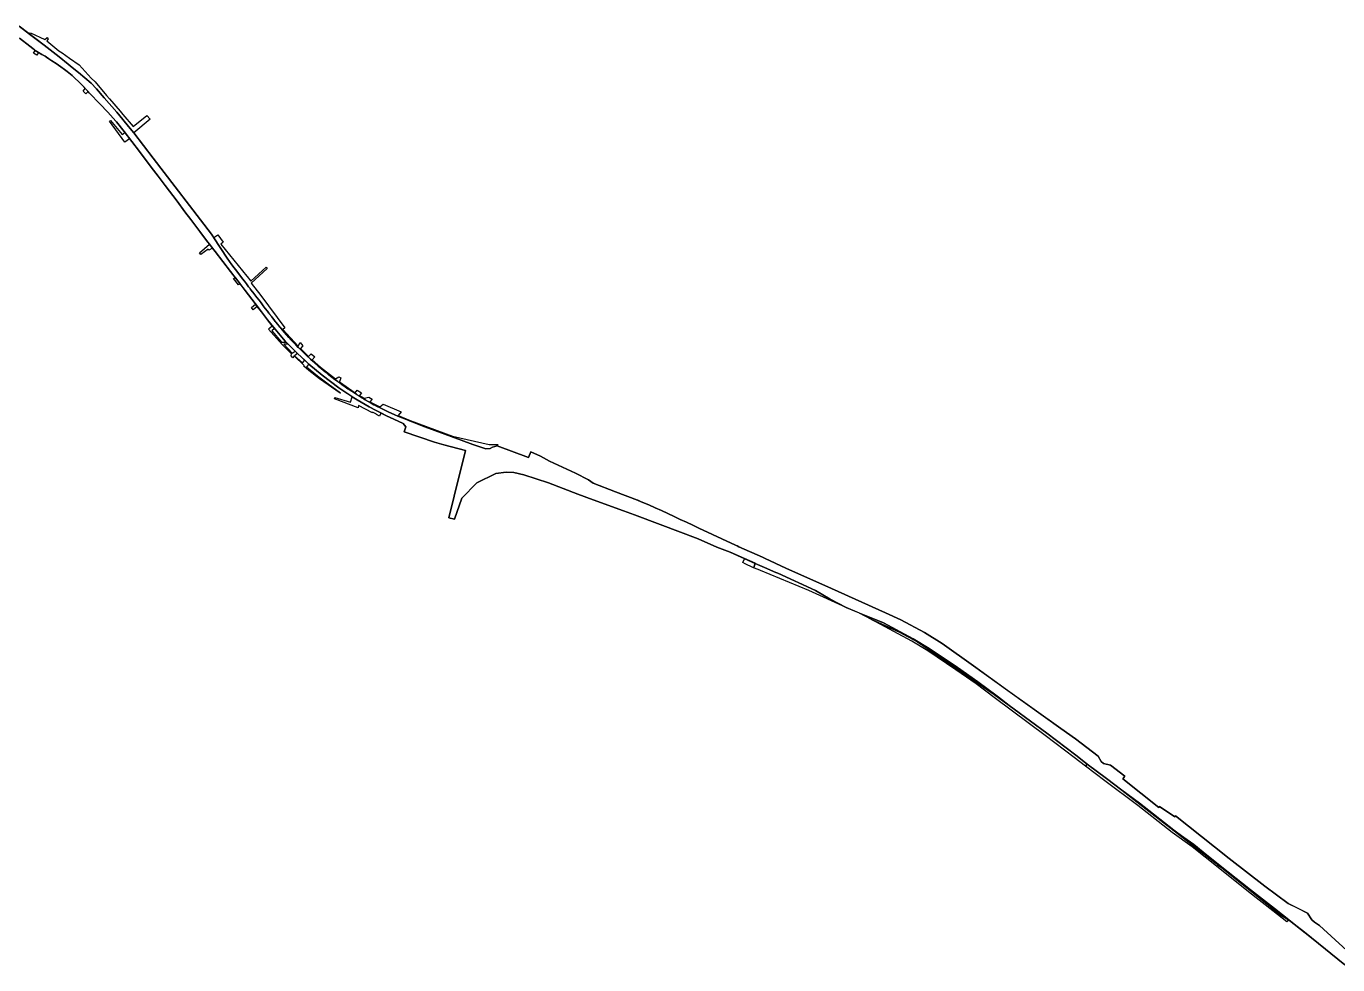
# Model space of a CAD drawing. Header units: inches. Extents: x 969231 to 1000466, y 1001756 to 1023450.
# Drawn here: x 971061 to 972974, y 1020059 to 1021429 of the extents above; entities that cross this region are included whole.
import ezdxf

# ---------------------------------------------------------------- set-up
doc = ezdxf.new("R2010")
doc.units = ezdxf.units.IN
doc.header["$MEASUREMENT"] = 0
doc.linetypes.add('DASHED', pattern=[0])
doc.layers.add('_LINEA_DE_OBRA_CIVIL', color=25, linetype='Continuous', lineweight=90)
doc.layers.add('blu-line', color=130, linetype='Continuous', lineweight=30)
doc.layers.add('UTILITIES_DELIVERED', color=11, linetype='Continuous')
doc.layers.add('UTILITIES_NO_DELIVERED', color=34, linetype='Continuous')

msp = doc.modelspace()

# ---------------------------------------------------------------- linework, layer by layer
at = {"layer": '_LINEA_DE_OBRA_CIVIL', "color": 1, "linetype": 'DASHED', "lineweight": 30}
for points in [[(973004.8, 1020064.4), (972947.9, 1020116.8), (972940.5, 1020121.7), (972936.7, 1020124.9), (972930.1, 1020134.8), (972901.9, 1020148.9), (972868, 1020174.1), (972816, 1020214.6), (972794.6, 1020231.3), (972737.9, 1020276.7), (972737.9, 1020276.7), (972736.8, 1020275.2), (972714.2, 1020290.1), (972713.3, 1020289), (972660.9, 1020330.4), (972663.6, 1020334.6), (972642.8, 1020350.4), (972632.7, 1020353.1), (972629.1, 1020355.7), (972624.9, 1020363.8), (972591.7, 1020388.9), (972570.5, 1020403.9), (972492.7, 1020459.6), (972443.1, 1020495.6), (972397.3, 1020528.1), (972371.7, 1020544), (972337.2, 1020562.5), (972314.8, 1020572.8), (972235.6, 1020608.3), (972169, 1020638.2), (972139, 1020651.9), (972135.3, 1020653.9), (972100.8, 1020669.3), (972098.3, 1020670.4), (972095.7, 1020671.6), (972042.3, 1020696.2), (972033.3, 1020700.6), (972024.3, 1020704.9), (972015.2, 1020709.2), (972006.1, 1020713.5), (971997, 1020717.9), (971987.9, 1020722.1), (971978.7, 1020726.2), (971969.5, 1020730.2), (971958.2, 1020734.9), (971953.4, 1020737), (971952.8, 1020737.2), (971920.6, 1020749.6), (971888, 1020761.9), (971881.1, 1020766.9), (971862.4, 1020776.7), (971824.4, 1020794.3), (971811.2, 1020801.2), (971797, 1020807.5), (971794, 1020799.5), (971748.2, 1020816.4), (971744.5, 1020815.6), (971741, 1020814.4), (971737.6, 1020812.7), (971731.5, 1020812.2), (971712.7, 1020818.3), (971695.4, 1020824.8), (971681.6, 1020830), (971678.4, 1020831.2), (971676.5, 1020831.8), (971674.6, 1020832.5), (971674.3, 1020832.6), (971669.9, 1020834.2), (971669.6, 1020834.4), (971665.3, 1020835.9), (971664.9, 1020836.1), (971660.2, 1020837.8), (971656.4, 1020839.1), (971656.4, 1020839.1), (971655.5, 1020839.5), (971650.8, 1020841.2), (971646.1, 1020842.9), (971642.3, 1020844.3), (971638.5, 1020845.7), (971624, 1020851.3), (971620.3, 1020852.8), (971615.7, 1020854.7), (971603.3, 1020859.6), (971598.6, 1020861.8), (971588.8, 1020866.3), (971576.3, 1020872.3), (971573.1, 1020874), (971572.9, 1020874), (971568.7, 1020876.3), (971568.6, 1020876.4), (971568.3, 1020876.5), (971564.3, 1020878.8), (971564.2, 1020878.8), (971560, 1020881.2), (971559.9, 1020881.3), (971555.6, 1020883.8), (971555.6, 1020883.8), (971555.6, 1020883.8), (971551.4, 1020886.3), (971551.3, 1020886.3), (971547.3, 1020888.8), (971547.1, 1020888.9), (971542.9, 1020891.5), (971542.9, 1020891.5), (971542.6, 1020891.7), (971538.8, 1020894.2), (971538.7, 1020894.2), (971534.6, 1020896.9), (971534.5, 1020897), (971530.5, 1020899.7), (971530.4, 1020899.7), (971526.3, 1020902.5), (971526.3, 1020902.5), (971522.9, 1020904.9), (971522.1, 1020905.5), (971522, 1020905.5), (971518.3, 1020908.2), (971518.2, 1020908.3), (971517.6, 1020908.7), (971516.5, 1020909.5), (971516.1, 1020909.8), (971515.4, 1020910.3), (971514.3, 1020911.1), (971514.2, 1020911.2), (971511.2, 1020913.5), (971502.6, 1020920), (971502.3, 1020920.3), (971502.2, 1020920.3), (971498.5, 1020923.3), (971498.4, 1020923.4), (971494.7, 1020926.4), (971494.6, 1020926.5), (971490.8, 1020929.6), (971490.8, 1020929.7), (971487.1, 1020932.9), (971487, 1020932.9), (971483.3, 1020936.2), (971483.2, 1020936.2), (971483.2, 1020936.2), (971483.2, 1020936.2), (971479.6, 1020939.4), (971479.5, 1020939.5), (971475.9, 1020942.8), (971475.8, 1020942.8), (971472.2, 1020946.2), (971472.2, 1020946.2), (971472, 1020946.4), (971468.6, 1020949.5), (971468.6, 1020949.6), (971465, 1020953), (971465, 1020953.1), (971464, 1020954), (971463.6, 1020954.4), (971461.5, 1020956.4), (971461.5, 1020956.5), (971458.1, 1020959.9), (971457.9, 1020960.1), (971454.5, 1020963.6), (971454.5, 1020963.6), (971451.1, 1020967.2), (971451.1, 1020967.2), (971447.7, 1020970.8), (971447.7, 1020970.9), (971447.6, 1020970.9), (971444.4, 1020974.5), (971444.3, 1020974.5), (971441.1, 1020978.1), (971441, 1020978.2), (971440.9, 1020978.3), (971437.8, 1020981.9), (971437.7, 1020982), (971434.5, 1020985.7), (971434.5, 1020985.7), (971431.3, 1020989.5), (971431.3, 1020989.5), (971431.2, 1020989.6), (971428.2, 1020993.3), (971428.1, 1020993.4), (971425.1, 1020997.1), (971425, 1020997.2), (971424.3, 1020998.1), (971422.2, 1021000.8), (971421.9, 1021001.1), (971421.9, 1021001.2), (971419.2, 1021004.6), (971418.9, 1021005), (971418.9, 1021005.1), (971418.6, 1021005.4), (971418.3, 1021005.7), (971418, 1021006.1), (971418, 1021006.2), (971417.8, 1021006.5), (971417.5, 1021006.9), (971417.2, 1021007.3), (971416.9, 1021007.7), (971416.6, 1021008), (971416.3, 1021008.4), (971416, 1021008.8), (971415.8, 1021009), (971415.7, 1021009.2), (971415.4, 1021009.6), (971415.1, 1021010), (971412.8, 1021013), (971409.7, 1021017), (971406.7, 1021020.9), (971403.6, 1021024.9), (971403.6, 1021024.9), (971400.6, 1021028.9), (971397.5, 1021032.8), (971394.5, 1021036.8), (971391.4, 1021040.8), (971388.4, 1021044.7), (971387.5, 1021045.9), (971385.3, 1021048.7), (971382.3, 1021052.7), (971379.2, 1021056.6), (971376.6, 1021060.1), (971376.5, 1021060.3), (971369.5, 1021069.4), (971360.9, 1021080.7), (971354.1, 1021090.4), (971331.3, 1021125.4), (971246.1, 1021236.4), (971217.8, 1021273.2), (971212.7, 1021279.4), (971193.1, 1021303.4), (971174.6, 1021324), (971163.4, 1021337.2), (971155.9, 1021345.6), (971137, 1021361.1), (971127.8, 1021368.3), (971122, 1021373.1), (971109, 1021383.9), (971086.9, 1021400.9), (971050.5, 1021428.7)], [(971051.3, 1021411.3), (971066.3, 1021399.7), (971070.4, 1021396.3), (971072.8, 1021394.3), (971073.7, 1021393.8), (971083.9, 1021387.6), (971088.5, 1021384.9), (971090.4, 1021383.6), (971094.1, 1021381.2), (971098.4, 1021378.4), (971104.6, 1021374.2), (971111.6, 1021369.5), (971116.7, 1021365.7), (971120.8, 1021362.5), (971127.8, 1021356.6), (971132.1, 1021352.8), (971137.5, 1021347.7), (971141.9, 1021343.1), (971153.2, 1021331.2), (971168.2, 1021315.5), (971180, 1021303.2), (971191.8, 1021290.2), (971192.8, 1021289.3), (971203.7, 1021275), (971214.8, 1021260.3), (971226.1, 1021245.7), (971243.1, 1021223.2), (971253.3, 1021209.9), (971263.7, 1021196.2), (971281, 1021173.4), (971292.6, 1021158), (971301, 1021146.7), (971314.3, 1021129.1), (971324.1, 1021116.2), (971336.4, 1021100.2), (971359.1, 1021070.7), (971385.2, 1021036.7), (971394.8, 1021024), (971404.2, 1021011.8), (971413, 1021000.3), (971424, 1020986.5), (971431.4, 1020977.7), (971438.9, 1020969.3), (971455.3, 1020952.5), (971473.3, 1020935.8), (971492.7, 1020919.7), (971517.1, 1020901.2), (971543.7, 1020883.5), (971561.5, 1020873.4), (971571.7, 1020867.8), (971586.8, 1020860.1), (971597.1, 1020855.2), (971610.9, 1020849.2), (971614.9, 1020844.2), (971612.5, 1020837), (971656.7, 1020821.6), (971670.4, 1020817.8), (971701.8, 1020809.5), (971685.4, 1020743), (971677.7, 1020711.4), (971686, 1020709.3), (971696.4, 1020740.3), (971718.2, 1020762.3), (971746.3, 1020776), (971761, 1020778.1), (971772.3, 1020777.7), (971787.1, 1020774.1), (971822.8, 1020762.4), (971865.9, 1020746.1), (971888.3, 1020737.9), (971932.3, 1020721.6), (971948.3, 1020715.6), (971985.7, 1020701.8), (972041.1, 1020681), (972068.4, 1020668.5), (972088, 1020661.4), (972124.7, 1020645), (972157.5, 1020630.5), (972212.3, 1020605.2), (972233.7, 1020592.9), (972257.3, 1020580.5), (972311.7, 1020558), (972354.9, 1020535), (972378.5, 1020520.7), (972419.6, 1020493.1), (972449.4, 1020472.2), (972475.6, 1020452.6), (972502.1, 1020432.5), (972549.9, 1020397.1), (972592.1, 1020365), (972637, 1020330.9), (972685.3, 1020295), (972735.1, 1020255.7), (972764.3, 1020234.6), (972783.3, 1020219.4), (972814.4, 1020194.6), (972846.9, 1020168.8), (972882, 1020141.3), (972910.8, 1020118.8), (972936.3, 1020098.8), (972984.7, 1020059.3)]]:
    msp.add_lwpolyline(points, dxfattribs=at)
at = {"layer": 'blu-line'}
for points in [[(971050.5, 1021428.7), (971065.6, 1021417.2), (971086.9, 1021400.9), (971109, 1021383.9), (971122, 1021373.1), (971127.8, 1021368.3), (971137, 1021361.1), (971155.9, 1021345.6), (971163.4, 1021337.2), (971174.6, 1021324), (971193.1, 1021303.4), (971212.7, 1021279.4), (971217.8, 1021273.2), (971246.1, 1021236.4), (971331.3, 1021125.4), (971334.8, 1021119.9), (971354.1, 1021090.4), (971360.9, 1021080.7), (971369.5, 1021069.4), (971376.5, 1021060.3), (971376.6, 1021060.1), (971379.2, 1021056.6), (971382.3, 1021052.7), (971385.3, 1021048.7), (971387.5, 1021045.9), (971388.4, 1021044.7), (971391.4, 1021040.8), (971394.5, 1021036.8), (971397.5, 1021032.8), (971400.6, 1021028.9), (971403.6, 1021024.9), (971403.6, 1021024.9), (971406.7, 1021020.9), (971409.7, 1021017), (971412.8, 1021013), (971415.1, 1021010), (971415.4, 1021009.6), (971415.7, 1021009.2), (971415.8, 1021009), (971416, 1021008.8), (971416.3, 1021008.4), (971416.6, 1021008), (971416.9, 1021007.7), (971417.2, 1021007.3), (971417.5, 1021006.9), (971417.8, 1021006.5), (971418, 1021006.2), (971418, 1021006.2), (971418, 1021006.1), (971418.3, 1021005.7), (971418.6, 1021005.4), (971418.9, 1021005.1), (971418.9, 1021005), (971419.2, 1021004.6), (971421.9, 1021001.2), (971421.9, 1021001.1), (971422.2, 1021000.8), (971424.3, 1020998.1), (971425, 1020997.2), (971425.1, 1020997.1), (971428.1, 1020993.4), (971428.1, 1020993.3), (971428.2, 1020993.3), (971431.2, 1020989.6), (971431.3, 1020989.5), (971431.3, 1020989.5), (971431.3, 1020989.5), (971434.5, 1020985.7), (971434.5, 1020985.7), (971434.5, 1020985.7), (971437.7, 1020982), (971437.7, 1020981.9), (971437.8, 1020981.9), (971440.9, 1020978.3), (971441, 1020978.2), (971441.1, 1020978.1), (971444.3, 1020974.5), (971444.3, 1020974.5), (971444.4, 1020974.5), (971447.6, 1020970.9), (971447.6, 1020970.9), (971447.7, 1020970.9), (971447.7, 1020970.8), (971451.1, 1020967.2), (971451.1, 1020967.2), (971451.1, 1020967.2), (971454.5, 1020963.6), (971454.5, 1020963.6), (971454.5, 1020963.6), (971457.9, 1020960.1), (971458, 1020960), (971458.1, 1020959.9), (971461.5, 1020956.5), (971461.5, 1020956.5), (971461.5, 1020956.4), (971463.6, 1020954.4), (971464, 1020954), (971465, 1020953.1), (971465, 1020953), (971465, 1020953), (971468.6, 1020949.6), (971468.6, 1020949.6), (971468.6, 1020949.5), (971472, 1020946.4), (971472.2, 1020946.2), (971472.2, 1020946.2), (971472.2, 1020946.2), (971475.8, 1020942.8), (971475.8, 1020942.8), (971475.9, 1020942.8), (971479.5, 1020939.5), (971479.5, 1020939.5), (971479.6, 1020939.4), (971483.2, 1020936.2), (971483.2, 1020936.2), (971483.2, 1020936.2), (971483.2, 1020936.2), (971483.3, 1020936.2), (971487, 1020932.9), (971487, 1020932.9), (971487.1, 1020932.9), (971490.8, 1020929.7), (971490.8, 1020929.7), (971490.8, 1020929.6), (971494.6, 1020926.5), (971494.6, 1020926.5), (971494.7, 1020926.4), (971498.4, 1020923.4), (971498.5, 1020923.4), (971498.5, 1020923.3), (971502.2, 1020920.3), (971502.3, 1020920.3), (971502.6, 1020920.1), (971502.6, 1020920), (971511.2, 1020913.5), (971511.2, 1020913.5), (971514.2, 1020911.2), (971514.3, 1020911.1), (971515.4, 1020910.3), (971516.1, 1020909.8), (971516.5, 1020909.5), (971517.6, 1020908.7), (971518.2, 1020908.3), (971518.3, 1020908.2), (971522, 1020905.5), (971522, 1020905.5), (971522.1, 1020905.5), (971522.9, 1020904.9), (971526.3, 1020902.5), (971526.3, 1020902.5), (971530.4, 1020899.7), (971530.5, 1020899.7), (971534.5, 1020897), (971534.6, 1020896.9), (971538.7, 1020894.2), (971538.8, 1020894.2), (971542.6, 1020891.7), (971542.9, 1020891.5), (971542.9, 1020891.5), (971547.1, 1020888.9), (971547.3, 1020888.8), (971551.3, 1020886.3), (971551.4, 1020886.3), (971555.6, 1020883.8), (971555.6, 1020883.8), (971555.6, 1020883.8), (971559.9, 1020881.3), (971560, 1020881.2), (971564.2, 1020878.8), (971564.3, 1020878.8), (971568.3, 1020876.5), (971568.6, 1020876.4), (971568.7, 1020876.3), (971572.9, 1020874), (971573.1, 1020874), (971576.3, 1020872.3), (971588.8, 1020866.3), (971598.6, 1020861.8), (971603.3, 1020859.6), (971615.7, 1020854.7), (971620.3, 1020852.8), (971624, 1020851.3), (971638.5, 1020845.7), (971642.3, 1020844.3), (971695.4, 1020824.8), (971712.7, 1020818.3), (971731.5, 1020812.2), (971737.6, 1020812.7), (971741, 1020814.4), (971744.5, 1020815.6), (971748.2, 1020816.4), (971794, 1020799.5), (971797, 1020807.5), (971811.2, 1020801.2), (971824.4, 1020794.3), (971862.4, 1020776.7), (971881.1, 1020766.9), (971888, 1020761.9), (971920.6, 1020749.6), (971952.7, 1020737.3), (971958.2, 1020734.9), (971969.5, 1020730.2), (971978.7, 1020726.2), (971987.9, 1020722.1), (971997, 1020717.9), (972006.1, 1020713.5), (972015.2, 1020709.2), (972024.3, 1020704.9), (972033.3, 1020700.6), (972042.3, 1020696.2), (972095.7, 1020671.6), (972098.3, 1020670.4), (972100.8, 1020669.3), (972135.3, 1020653.9), (972139, 1020651.9), (972169, 1020638.2), (972235.6, 1020608.3), (972314.8, 1020572.8), (972337.2, 1020562.5), (972371.7, 1020544), (972397.3, 1020528.1), (972443.1, 1020495.6), (972493.3, 1020459.3), (972493.3, 1020459.3), (972570.5, 1020403.9), (972591.7, 1020388.9), (972624.9, 1020363.8), (972629.1, 1020355.7), (972632.7, 1020353.1), (972642.8, 1020350.4), (972663.6, 1020334.6), (972660.9, 1020330.4), (972713.3, 1020289), (972714.2, 1020290.1), (972736.8, 1020275.2), (972737.9, 1020276.7), (972737.9, 1020276.7), (972794.6, 1020231.3), (972816, 1020214.6), (972868, 1020174.1), (972901.9, 1020148.9), (972916, 1020141.9), (972930.1, 1020134.8), (972930.3, 1020134.6), (972930.4, 1020134.7), (972936.7, 1020124.9), (972940.5, 1020121.7), (972947.9, 1020116.8), (973004.8, 1020064.4)], [(972984.7, 1020059.3), (972936.3, 1020098.8), (972926, 1020106.8), (972915.3, 1020115.3), (972910.8, 1020118.8), (972903.2, 1020124.7), (972882, 1020141.3), (972846.9, 1020168.8), (972814.4, 1020194.6), (972783.3, 1020219.4), (972764.3, 1020234.6), (972749.7, 1020245.1), (972739, 1020252.8), (972735.1, 1020255.7), (972685.3, 1020295), (972659.4, 1020314.2), (972637, 1020330.9), (972608.9, 1020352.2), (972592.1, 1020365), (972549.9, 1020397.1), (972502.1, 1020432.5), (972495.1, 1020437.8), (972483.9, 1020446.3), (972482.7, 1020447.2), (972481.5, 1020448.2), (972475.6, 1020452.6), (972449.4, 1020472.2), (972419.6, 1020493.1), (972378.5, 1020520.7), (972354.9, 1020535), (972311.7, 1020558), (972276.7, 1020572.5), (972257.3, 1020580.5), (972233.7, 1020592.9), (972212.3, 1020605.2), (972157.5, 1020630.5), (972154.6, 1020631.8), (972137.9, 1020639.1), (972124.7, 1020645), (972124.4, 1020645.1), (972108.9, 1020652), (972088, 1020661.4), (972068.4, 1020668.5), (972041.1, 1020681), (971985.7, 1020701.8), (971948.3, 1020715.6), (971932.3, 1020721.6), (971888.3, 1020737.9), (971865.9, 1020746.1), (971822.8, 1020762.4), (971787.1, 1020774.1), (971772.3, 1020777.7), (971761, 1020778.1), (971746.3, 1020776), (971718.2, 1020762.3), (971696.4, 1020740.3), (971686, 1020709.3), (971677.7, 1020711.4), (971685.4, 1020743), (971699.4, 1020799.7), (971700.2, 1020803.2), (971700.3, 1020803.2), (971701.8, 1020809.5), (971670.4, 1020817.8), (971656.7, 1020821.6), (971612.5, 1020837), (971614.9, 1020844.2), (971610.9, 1020849.2), (971597.1, 1020855.2), (971586.8, 1020860.1), (971578.4, 1020864.4), (971571.7, 1020867.8), (971561.5, 1020873.4), (971543.7, 1020883.5), (971536.6, 1020888.2), (971517.1, 1020901.2), (971492.7, 1020919.7), (971473.5, 1020935.7), (971473.3, 1020935.8), (971467.3, 1020941.4), (971456.9, 1020951), (971455.3, 1020952.5), (971453.3, 1020954.5), (971443.3, 1020964.8), (971440.3, 1020967.9), (971438.9, 1020969.3), (971431.4, 1020977.7), (971424, 1020986.5), (971423.1, 1020987.6), (971420, 1020991.5), (971413, 1021000.3), (971404.2, 1021011.8), (971398, 1021019.9), (971395.4, 1021023.2), (971394.8, 1021024), (971385.2, 1021036.7), (971372.9, 1021052.7), (971359.1, 1021070.7), (971336.4, 1021100.2), (971332.9, 1021104.7), (971328.3, 1021110.8), (971324.1, 1021116.2), (971314.3, 1021129.1), (971301, 1021146.7), (971292.6, 1021158), (971281, 1021173.4), (971263.7, 1021196.2), (971253.3, 1021209.9), (971243.1, 1021223.2), (971226.1, 1021245.7), (971214.8, 1021260.3), (971203.7, 1021275), (971192.8, 1021289.3), (971191.8, 1021290.2), (971180, 1021303.2), (971168.2, 1021315.5), (971153.2, 1021331.2), (971151.3, 1021333.3), (971141.9, 1021343.1), (971137.5, 1021347.7), (971132.1, 1021352.8), (971127.8, 1021356.6), (971120.8, 1021362.5), (971116.7, 1021365.7), (971111.6, 1021369.5), (971104.6, 1021374.2), (971098.4, 1021378.4), (971094.1, 1021381.2), (971090.4, 1021383.6), (971088.5, 1021384.9), (971083.9, 1021387.6), (971074.2, 1021393.5), (971073.7, 1021393.8), (971072.8, 1021394.3), (971070.4, 1021396.3), (971066.3, 1021399.7), (971051.3, 1021411.3)]]:
    msp.add_lwpolyline(points, dxfattribs=at)
at = {"layer": 'UTILITIES_DELIVERED', "color": 3}
for points in [[(971217.8, 1021273.2), (971212.7, 1021279.4), (971193.1, 1021303.4), (971174.6, 1021324), (971163.4, 1021337.2), (971155.9, 1021345.6), (971137, 1021361.1), (971127.8, 1021368.3), (971122, 1021373.1), (971109, 1021383.9), (971086.9, 1021400.9), (971065.6, 1021417.2), (971065.5, 1021417.2), (971067.3, 1021419.1), (971088.3, 1021409.1), (971091.5, 1021412.2), (971093.2, 1021410.5), (971091.2, 1021407.6), (971108.3, 1021392.7), (971113.2, 1021390.1), (971124.2, 1021382), (971138.4, 1021372.3), (971155.9, 1021352.7), (971161.3, 1021347.8), (971178, 1021327.7), (971182.4, 1021322.7), (971197.8, 1021304.8), (971201.8, 1021299.8), (971217.1, 1021282.2), (971236.8, 1021298.3), (971241.8, 1021293.3)], [(971079.1, 1021390.4), (971076.5, 1021386.4), (971071.8, 1021389.3), (971074.2, 1021393.5)], [(971151.3, 1021333.3), (971147.7, 1021330.2), (971144, 1021334.1), (971146.9, 1021337.8)], [(971211.7, 1021264.4), (971204.9, 1021259.6), (971182.6, 1021290), (971184.1, 1021291), (971200.8, 1021270.5), (971204.7, 1021273.6)], [(971383.1, 1021063.7), (971388.6, 1021056.5), (971410.8, 1021077.1), (971412.6, 1021075.1), (971389.3, 1021053.8), (971403.1, 1021035.9), (971438.2, 1020988.8), (971435.4, 1020986.1), (971457.5, 1020962.1), (971460.4, 1020967.4), (971464.5, 1020962.2), (971461, 1020958.7), (971473, 1020947), (971476.7, 1020950.5), (971482.2, 1020946.1), (971478.3, 1020942), (971490.1, 1020931.3), (971512.3, 1020914), (971517.2, 1020917.2), (971520, 1020915.5), (971517.8, 1020909.8), (971541, 1020893.6), (971543.9, 1020897.8), (971549.9, 1020893.9), (971547, 1020889.9), (971554, 1020885.8), (971560.6, 1020887.3), (971565.5, 1020884.8), (971562.2, 1020880.7), (971576.8, 1020873.3), (971581.6, 1020877.4), (971607.9, 1020866), (971603.5, 1020860.9), (971621.3, 1020853.5), (971682.7, 1020830.5), (971736.4, 1020818.3), (971748.9, 1020818.5), (971748.2, 1020816.4), (971744.5, 1020815.6), (971741, 1020814.4), (971737.6, 1020812.7), (971731.5, 1020812.2), (971712.7, 1020818.3), (971695.4, 1020824.8), (971681.6, 1020830), (971678.4, 1020831.2), (971676.5, 1020831.8), (971674.6, 1020832.5), (971674.3, 1020832.6), (971669.9, 1020834.2), (971669.6, 1020834.4), (971665.3, 1020835.9), (971664.9, 1020836.1), (971660.2, 1020837.8), (971656.4, 1020839.1), (971656.4, 1020839.1), (971655.5, 1020839.5), (971650.8, 1020841.2), (971646.1, 1020842.9), (971642.3, 1020844.3), (971638.5, 1020845.7), (971624, 1020851.3), (971620.3, 1020852.8), (971615.7, 1020854.7), (971603.3, 1020859.6), (971598.6, 1020861.8), (971588.8, 1020866.3), (971576.3, 1020872.3), (971575.9, 1020872.5), (971573.1, 1020874), (971572.9, 1020874), (971568.7, 1020876.3), (971568.6, 1020876.4), (971568.3, 1020876.5), (971564.3, 1020878.8), (971564.2, 1020878.8), (971560, 1020881.2), (971559.9, 1020881.3), (971555.6, 1020883.8), (971555.6, 1020883.8), (971555.6, 1020883.8), (971551.4, 1020886.3), (971551.3, 1020886.3), (971547.3, 1020888.8), (971547.1, 1020888.9), (971542.9, 1020891.5), (971542.9, 1020891.5), (971542.6, 1020891.7), (971538.8, 1020894.2), (971538.7, 1020894.2), (971534.6, 1020896.9), (971534.5, 1020897), (971530.5, 1020899.7), (971530.4, 1020899.7), (971526.3, 1020902.5), (971526.3, 1020902.5), (971522.9, 1020904.9), (971522.1, 1020905.5), (971522, 1020905.5), (971522, 1020905.5), (971518.3, 1020908.2), (971518.2, 1020908.3), (971517.6, 1020908.7), (971516.5, 1020909.5), (971516.1, 1020909.8), (971515.4, 1020910.3), (971514.3, 1020911.1), (971514.2, 1020911.2), (971511.2, 1020913.5), (971511.2, 1020913.5), (971502.6, 1020920), (971502.6, 1020920.1), (971502.3, 1020920.3), (971502.2, 1020920.3), (971498.5, 1020923.3), (971498.5, 1020923.4), (971498.4, 1020923.4), (971494.7, 1020926.4), (971494.6, 1020926.5), (971494.6, 1020926.5), (971490.8, 1020929.6), (971490.8, 1020929.7), (971490.8, 1020929.7), (971487.1, 1020932.9), (971487, 1020932.9), (971487, 1020932.9), (971483.3, 1020936.2), (971483.2, 1020936.2), (971483.2, 1020936.2), (971483.2, 1020936.2), (971483.2, 1020936.2), (971479.6, 1020939.4), (971479.5, 1020939.5), (971479.5, 1020939.5), (971475.9, 1020942.8), (971475.8, 1020942.8), (971475.8, 1020942.8), (971472.2, 1020946.2), (971472.2, 1020946.2), (971472.2, 1020946.2), (971472, 1020946.4), (971468.6, 1020949.5), (971468.6, 1020949.6), (971468.6, 1020949.6), (971465, 1020953), (971465, 1020953), (971465, 1020953.1), (971464, 1020954), (971463.6, 1020954.4), (971461.5, 1020956.4), (971461.5, 1020956.5), (971461.5, 1020956.5), (971458.1, 1020959.9), (971458, 1020960), (971457.9, 1020960.1), (971454.5, 1020963.6), (971454.5, 1020963.6), (971454.5, 1020963.6), (971451.1, 1020967.2), (971451.1, 1020967.2), (971451.1, 1020967.2), (971447.7, 1020970.8), (971447.7, 1020970.9), (971447.6, 1020970.9), (971447.6, 1020970.9), (971444.4, 1020974.5), (971444.3, 1020974.5), (971444.3, 1020974.5), (971441.1, 1020978.1), (971441, 1020978.2), (971440.9, 1020978.3), (971437.8, 1020981.9), (971437.7, 1020981.9), (971437.7, 1020982), (971434.5, 1020985.7), (971434.5, 1020985.7), (971434.5, 1020985.7), (971431.3, 1020989.5), (971431.3, 1020989.5), (971431.3, 1020989.5), (971431.2, 1020989.6), (971428.2, 1020993.3), (971428.1, 1020993.3), (971428.1, 1020993.4), (971425.1, 1020997.1), (971425, 1020997.2), (971424.3, 1020998.1), (971422.2, 1021000.8), (971421.9, 1021001.1), (971421.9, 1021001.2), (971419.2, 1021004.6), (971418.9, 1021005), (971418.9, 1021005.1), (971418.6, 1021005.4), (971418.3, 1021005.7), (971418, 1021006.1), (971418, 1021006.2), (971418, 1021006.2), (971417.8, 1021006.5), (971417.5, 1021006.9), (971417.2, 1021007.3), (971416.9, 1021007.7), (971416.6, 1021008), (971416.3, 1021008.4), (971416, 1021008.8), (971415.8, 1021009), (971415.7, 1021009.2), (971415.4, 1021009.6), (971415.1, 1021010), (971412.8, 1021013), (971409.7, 1021017), (971406.7, 1021020.9), (971403.6, 1021024.9), (971403.6, 1021024.9), (971400.6, 1021028.9), (971397.5, 1021032.8), (971394.5, 1021036.8), (971391.4, 1021040.8), (971388.4, 1021044.7), (971387.5, 1021045.9), (971385.3, 1021048.7), (971382.3, 1021052.7), (971379.2, 1021056.6), (971376.6, 1021060.1), (971376.5, 1021060.3), (971369.5, 1021069.4), (971360.9, 1021080.7), (971354.1, 1021090.4), (971334.8, 1021119.9), (971334.6, 1021120.6), (971340.6, 1021124.2), (971348.3, 1021113.6), (971345, 1021110.8), (971382.7, 1021064.2)], [(971332.9, 1021104.7), (971327.5, 1021102), (971326.3, 1021103.5), (971315.8, 1021095.6), (971314, 1021098.1), (971328.3, 1021110.8)], [(971366.2, 1021061.4), (971372.9, 1021052.7), (971370.8, 1021051.3), (971363.6, 1021060.6), (971365.8, 1021062)], [(971398, 1021019.9), (971392.2, 1021015), (971389.7, 1021018.5), (971395.4, 1021023.2)], [(971436.7, 1020964.6), (971449, 1020951.8), (971453.1, 1020954.7), (971453.3, 1020954.5), (971456.9, 1020951), (971452.6, 1020948), (971463.8, 1020937.7), (971467.3, 1020941.4), (971473.5, 1020935.7), (971470.1, 1020931.7), (971486, 1020918.5), (971501.4, 1020906.9), (971519.7, 1020894), (971519.1, 1020893.2), (971489, 1020914.3), (971473.2, 1020926.3), (971466.2, 1020932.9), (971466.6, 1020933.8), (971451.8, 1020947.7), (971450, 1020945), (971447.7, 1020947.7), (971448, 1020950.6), (971434.6, 1020964.1), (971414.2, 1020986.7), (971416.3, 1020988.5), (971420, 1020991.5), (971423.1, 1020987.6), (971419.1, 1020984.5), (971433.6, 1020967.9), (971440.3, 1020967.9), (971443.3, 1020964.8)], [(971571.7, 1020867.8), (971578.4, 1020864.4), (971578.5, 1020864.3), (971576.2, 1020859.9), (971571.8, 1020862.1), (971572, 1020862.5), (971566.4, 1020865.5), (971566.1, 1020864.8), (971545.5, 1020875.1), (971545.1, 1020872.1), (971510.6, 1020885), (971511.1, 1020886.8), (971534, 1020880.4), (971536.6, 1020888.2), (971543.7, 1020883.5), (971561.5, 1020873.4)], [(972122.3, 1020638.8), (972122.2, 1020638.6), (972121, 1020639.1), (972109.9, 1020644.4), (972106.5, 1020646.1), (972108.8, 1020651.8), (972108.9, 1020652), (972124.4, 1020645.1)], [(972495.1, 1020437.8), (972502.1, 1020432.5), (972549.9, 1020397.1), (972592.1, 1020365), (972608.9, 1020352.2), (972606.3, 1020349.1), (972589.7, 1020361.8), (972547.5, 1020393.9), (972499.8, 1020429.3), (972473.2, 1020449.4), (972447.1, 1020469), (972417.4, 1020489.8), (972376.3, 1020517.3), (972353, 1020531.5), (972294.2, 1020563.1), (972334.8, 1020544.8), (972361.2, 1020530.7), (972473, 1020453.8)], [(972659.4, 1020314.2), (972797, 1020207), (972799.2, 1020205.3), (972805.2, 1020200.6), (972846.4, 1020168.1), (972891.4, 1020131.5), (972902.4, 1020124.8), (972903, 1020124.4), (972900.3, 1020121.9), (972879.5, 1020138.1), (972844.4, 1020165.7), (972811.9, 1020191.5), (972780.8, 1020216.3), (972761.8, 1020231.4), (972732.7, 1020252.5), (972682.9, 1020291.8), (972634.6, 1020327.7), (972606.3, 1020349.1), (972608.9, 1020352.2), (972637, 1020330.9)]]:
    msp.add_lwpolyline(points, close=True, dxfattribs=at)
at = {"layer": 'UTILITIES_NO_DELIVERED', "color": 1}
for points in [[(972233.7, 1020592.9), (972257.3, 1020580.5), (972202.9, 1020605.5), (972132, 1020634.6), (972128.7, 1020635.9), (972122.2, 1020638.6), (972122.3, 1020638.8), (972124.4, 1020645.1), (972124.7, 1020645), (972137.9, 1020639.1), (972154.6, 1020631.8), (972157.5, 1020630.5), (972212.3, 1020605.2)], [(972483.9, 1020446.3), (972495.1, 1020437.8), (972473, 1020453.8), (972361.2, 1020530.7), (972334.8, 1020544.8), (972294.2, 1020563.1), (972276.7, 1020572.5), (972311.7, 1020558), (972354.9, 1020535), (972378.5, 1020520.7), (972419.6, 1020493.1), (972449.4, 1020472.2), (972475.6, 1020452.6), (972481.5, 1020448.2), (972482.7, 1020447.2)], [(972903.2, 1020124.7), (972903, 1020124.4), (972902.4, 1020124.8), (972891.4, 1020131.5), (972846.4, 1020168.1), (972805.2, 1020200.6), (972799.2, 1020205.3), (972797, 1020207), (972659.4, 1020314.2), (972685.3, 1020295), (972735.1, 1020255.7), (972739, 1020252.8), (972749.7, 1020245.1), (972764.3, 1020234.6), (972783.3, 1020219.4), (972814.4, 1020194.6), (972846.9, 1020168.8), (972882, 1020141.3)]]:
    msp.add_lwpolyline(points, close=True, dxfattribs=at)

doc.saveas('drawing.dxf')
